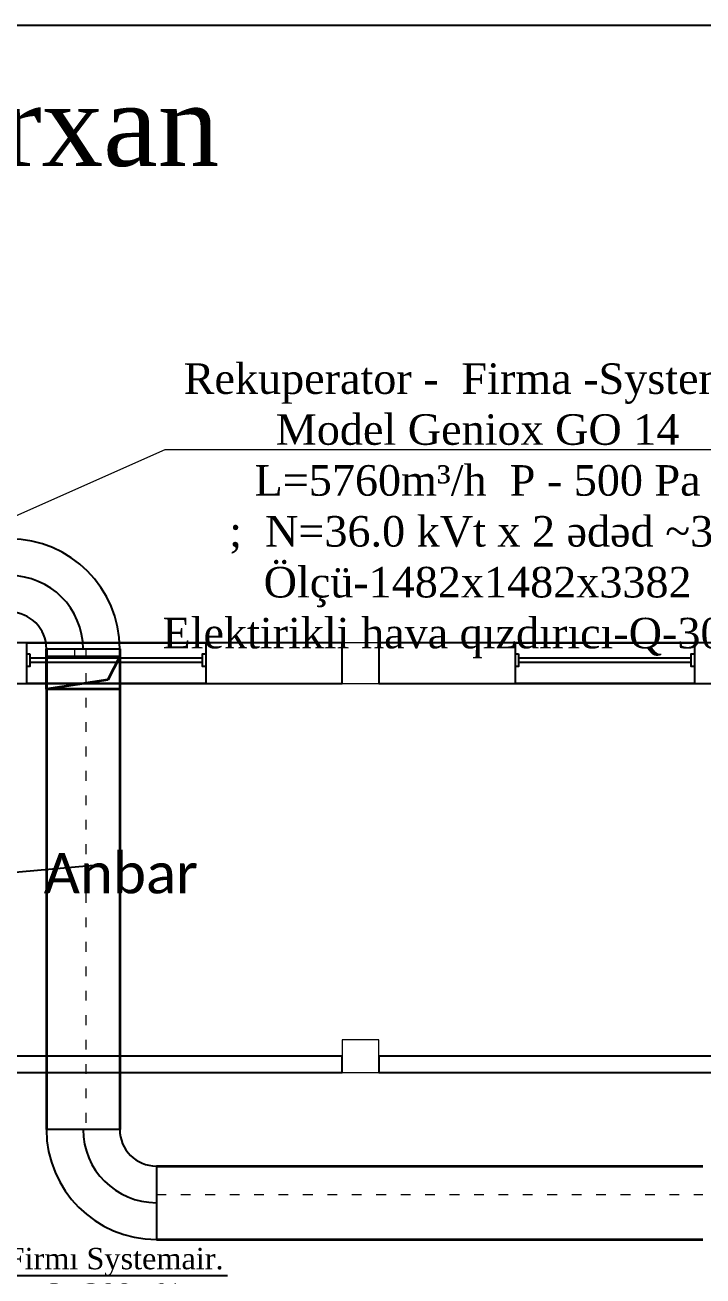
# Model space of a CAD drawing. Header units: inches. Extents: x 23 to 100097, y 11 to 104145.
# Drawn here: x 48888 to 57212, y 26194 to 41559 of the extents above; entities that cross this region are included whole.
import ezdxf

# ---------------------------------------------------------------- set-up
doc = ezdxf.new("R2010")
doc.units = ezdxf.units.IN
doc.header["$MEASUREMENT"] = 0
doc.linetypes.add('ACAD_ISO03W100', pattern=[30, 12, -18])
doc.layers.add('Divar', color=7, linetype='Continuous', lineweight=25)
doc.layers.add('SL3', color=10, linetype='Continuous', lineweight=20)
doc.layers.add('TEKST', color=7, linetype='Continuous')
doc.layers.add('VRV MUSA', color=5, linetype='Continuous')
doc.styles.get("Standard").update_dxf_attribs({"font": 'arial.ttf'})
doc.styles.add('Times Latin', font='')
doc.styles.add('Times New  Roman', font='times.ttf')
doc.styles.get('Times Latin').set_extended_font_data('Times Latin')

# ---------------------------------------------------------------- blocks, each defined once
blk = doc.blocks.new('ddddddddddddddddsss')
at = {"layer": 'Divar'}
for points in [[(98657.73023, -94922.64419), (104207.73023, -94922.64419), (104207.73023, -94422.64419), (98657.73023, -94422.64419)], [(102532.73023, -94422.64419), (102532.73023, -94922.64419), (100332.73023, -94922.64419), (100332.73023, -94422.64419)], [(104657.73023, -94922.64419), (110207.73023, -94922.64419), (110207.73023, -94422.64419), (104657.73023, -94422.64419)], [(108532.73023, -94422.64419), (108532.73023, -94922.64419), (106332.73023, -94922.64419), (106332.73023, -94422.64419)], [(100373.00986, -94560.82757), (100373.00986, -94713.83864), (100332.73023, -94713.83864), (100332.73023, -94560.82757)], [(102532.73023, -94560.82757), (102532.73023, -94713.83864), (102492.4506, -94713.83864), (102492.4506, -94560.82757)], [(106373.00986, -94560.82757), (106373.00986, -94713.83864), (106332.73023, -94713.83864), (106332.73023, -94560.82757)], [(108532.73023, -94560.82757), (108532.73023, -94713.83864), (108492.4506, -94713.83864), (108492.4506, -94560.82757)], [(98657.73023, -99702.64419), (104207.73023, -99702.64419), (104207.73023, -99502.64419), (98657.73023, -99502.64419)], [(104657.73023, -99702.64419), (109307.73023, -99702.6292), (109307.73023, -99502.6292), (104657.73023, -99502.64419)]]:
    blk.add_lwpolyline(points, close=True, dxfattribs=at)
at = {"layer": 'Divar', "color": 4}
for points in [[(100373.00986, -94613.75421), (100373.00986, -94660.45669), (102492.4506, -94660.45669), (102492.4506, -94613.75421)], [(106373.00986, -94613.75421), (106373.00986, -94660.45669), (108492.4506, -94660.45669), (108492.4506, -94613.75421)]]:
    blk.add_lwpolyline(points, close=True, dxfattribs=at)
at = {"layer": 'SL3'}
for points in [[(104207.73023, -94922.64419), (104657.73023, -94922.64419), (104657.73023, -94422.64419), (104207.73023, -94422.64419)], [(104207.73023, -99702.6292), (104657.73023, -99702.6292), (104657.73023, -99302.6292), (104207.73023, -99302.6292)]]:
    blk.add_lwpolyline(points, close=True, dxfattribs=at)
at = {"insert": (100540.93815, -97007.21171), "char_height": 539.5893279, "attachment_point": 1}
blk.add_mtext_dynamic_manual_height_columns('{\\fCalibri|b0|i0|c0|p34;\\H0.91667x;Anbar}', width=789.0476233, gutter_width=269.79466, heights=[238.44902], dxfattribs=at)

msp = doc.modelspace()

# ---------------------------------------------------------------- linework, layer by layer
at = {"color": 5, "ltscale": 500}
for p, q in [((49150.3, 33896.7), (50050.3, 33896.7)), ((50050.3, 27994.2), (49150.3, 27994.2)), ((50500.3, 27544.2), (50500.3, 26644.2))]:
    msp.add_line(p, q, dxfattribs=at)
msp.add_line((51374.4, 26197.1), (45322.5, 26197.1))
msp.add_lwpolyline([(37145.6, 41559.2), (67755.4, 41559.2), (67755.4, 669), (37145.6, 669)], close=True)
for centre, radius, start, end in [((48700.3, 33896.7), 1350, 0, 90), ((48700.3, 33896.7), 900, 0, 90), ((48700.3, 33896.7), 450, 0, 90), ((50500.3, 27994.2), 1350, 180, 270), ((50500.3, 27994.2), 900, 180, 270), ((50500.3, 27994.2), 450, 180, 270)]:
    msp.add_arc(centre, radius, start, end, dxfattribs=at)
at = {"layer": 'Divar'}
msp.add_line((47848.7, 31071.8), (49825.3, 31247.1), dxfattribs=at)
at = {"layer": 'TEKST', "color": 5, "lineweight": 35, "ltscale": 0.95}
for p, q in [((49150.3, 33802.4), (49150.3, 33896.8)), ((49150.3, 33896.7), (49150.3, 27994.2)), ((50050.3, 33896.7), (50050.3, 27994.2)), ((50050.3, 33802.4), (49905.4, 33514.6)), ((49905.4, 33514.6), (49150.3, 33402.4)), ((50500.3, 27544.2), (57211.8, 27544.2)), ((50500.3, 26644.2), (57211.8, 26644.2))]:
    msp.add_line(p, q, dxfattribs=at)
at = {"layer": 'TEKST', "color": 5, "linetype": 'ACAD_ISO03W100', "lineweight": 9, "ltscale": 10}
for p, q in [((49500.3, 33802.4), (49500.3, 33896.7)), ((49632.5, 33896.7), (49632.5, 27994.2)), ((50500.3, 27194.2), (57211.8, 27194.2))]:
    msp.add_line(p, q, dxfattribs=at)
at = {"layer": 'TEKST', "color": 5, "lineweight": 35, "ltscale": 0.95}
msp.add_lwpolyline([(50050.3, 33802.4), (50050.3, 33402.4), (49150.3, 33402.4), (49150.3, 33802.4)], close=True, dxfattribs=at)
at = {"layer": 'VRV MUSA', "color": 0, "linetype": 'ByBlock', "lineweight": 0, "ltscale": 1.55}
for p, q in [((50603.1, 36341.7), (46113.6, 34351.5, 0)), ((58273.4, 36341.7), (50603.1, 36341.7))]:
    msp.add_line(p, q, dxfattribs=at)

# ---------------------------------------------------------------- block references
at = {"layer": 'Divar'}
msp.add_blockref('ddddddddddddddddsss', (-51424.5, 128395.3), dxfattribs=at)

# ---------------------------------------------------------------- texts
at = {"color": 4, "width": 11093.145, "attachment_point": 8, "rotation": 0.00024, "style": 'Times New  Roman'}
for s, insert, char_height in [('{\\C0;Orxan}', (49384.5, 39813.3), 1000), ('{\\C0; \\C256;Rekuperator -\\C0; \\fA3 Times AzLat|b0|i0|c204|p18;\\H0.99997x;\\C256; \\fTimes New Roman|b0|i0|c204|p18;Firma -Systemair\\fA3 Times AzLat|b0|i0|c204|p18; \\P\\fTimes New Roman|b0|i0|c204|p18;\\C0;Model \\H0.99994x;Geniox GO\\H1.0001x;\\C256; 14\\H0.99994x;  \\P\\C0;L=5760m\\fTimes New Roman|b0|i0|c238|p18;³\\fTimes New Roman|b0|i0|c204|p18;/h  P - 500 Pa\\P ;  N=36.0 kVt x 2 \\fTimes New Roman|b0|i0|c238|p18;ədəd\\fTimes New Roman|b0|i0|c204|p18; ~3 ;\\P\\fTimes New Roman|b0|i0|c238|p18;Ölçü-1482x1482x3382\\fTimes New Roman|b0|i0|c204|p18;\\PElektirikli hava q\\fTimes New Roman|b0|i0|c238|p18;ızdırıcı\\fTimes New Roman|b0|i0|c204|p18;-Q-30kVt}', (54444.7, 33781.2), 374.9999)]:
    msp.add_mtext(s, dxfattribs=dict(at, insert=insert, char_height=char_height))
at = {"lineweight": 15, "insert": (48359.7, 25967.5), "char_height": 262.3421, "width": 6756.894, "attachment_point": 5, "style": 'Times Latin'}
msp.add_mtext('{\\C0;Sovurucu vertilator. \\fTimes New Roman|b0|i0|c238|p18;Firmı Systemair. Model-\\fTimes New Roman|b0|i0|c204|p18; IF 120 Inlinefan \\fTimes New Roman|b0|i0|c238|p18;Q=\\fTimes New Roman|b0|i0|c0|p18;2\\fTimes New Roman|b0|i0|c238|p18;00m³/saat   P=\\fTimes New Roman|b0|i0|c0|p18;2\\fTimes New Roman|b0|i0|c238|p18;0Pa N=\\fTimes New Roman|b0|i0|c204|p18;0.1\\fTimes New Roman|b0|i0|c238|p18; kVt\\fTimes New Roman|b0|i0|c204|p18; ~1  }', dxfattribs=at)

doc.saveas('drawing.dxf')
